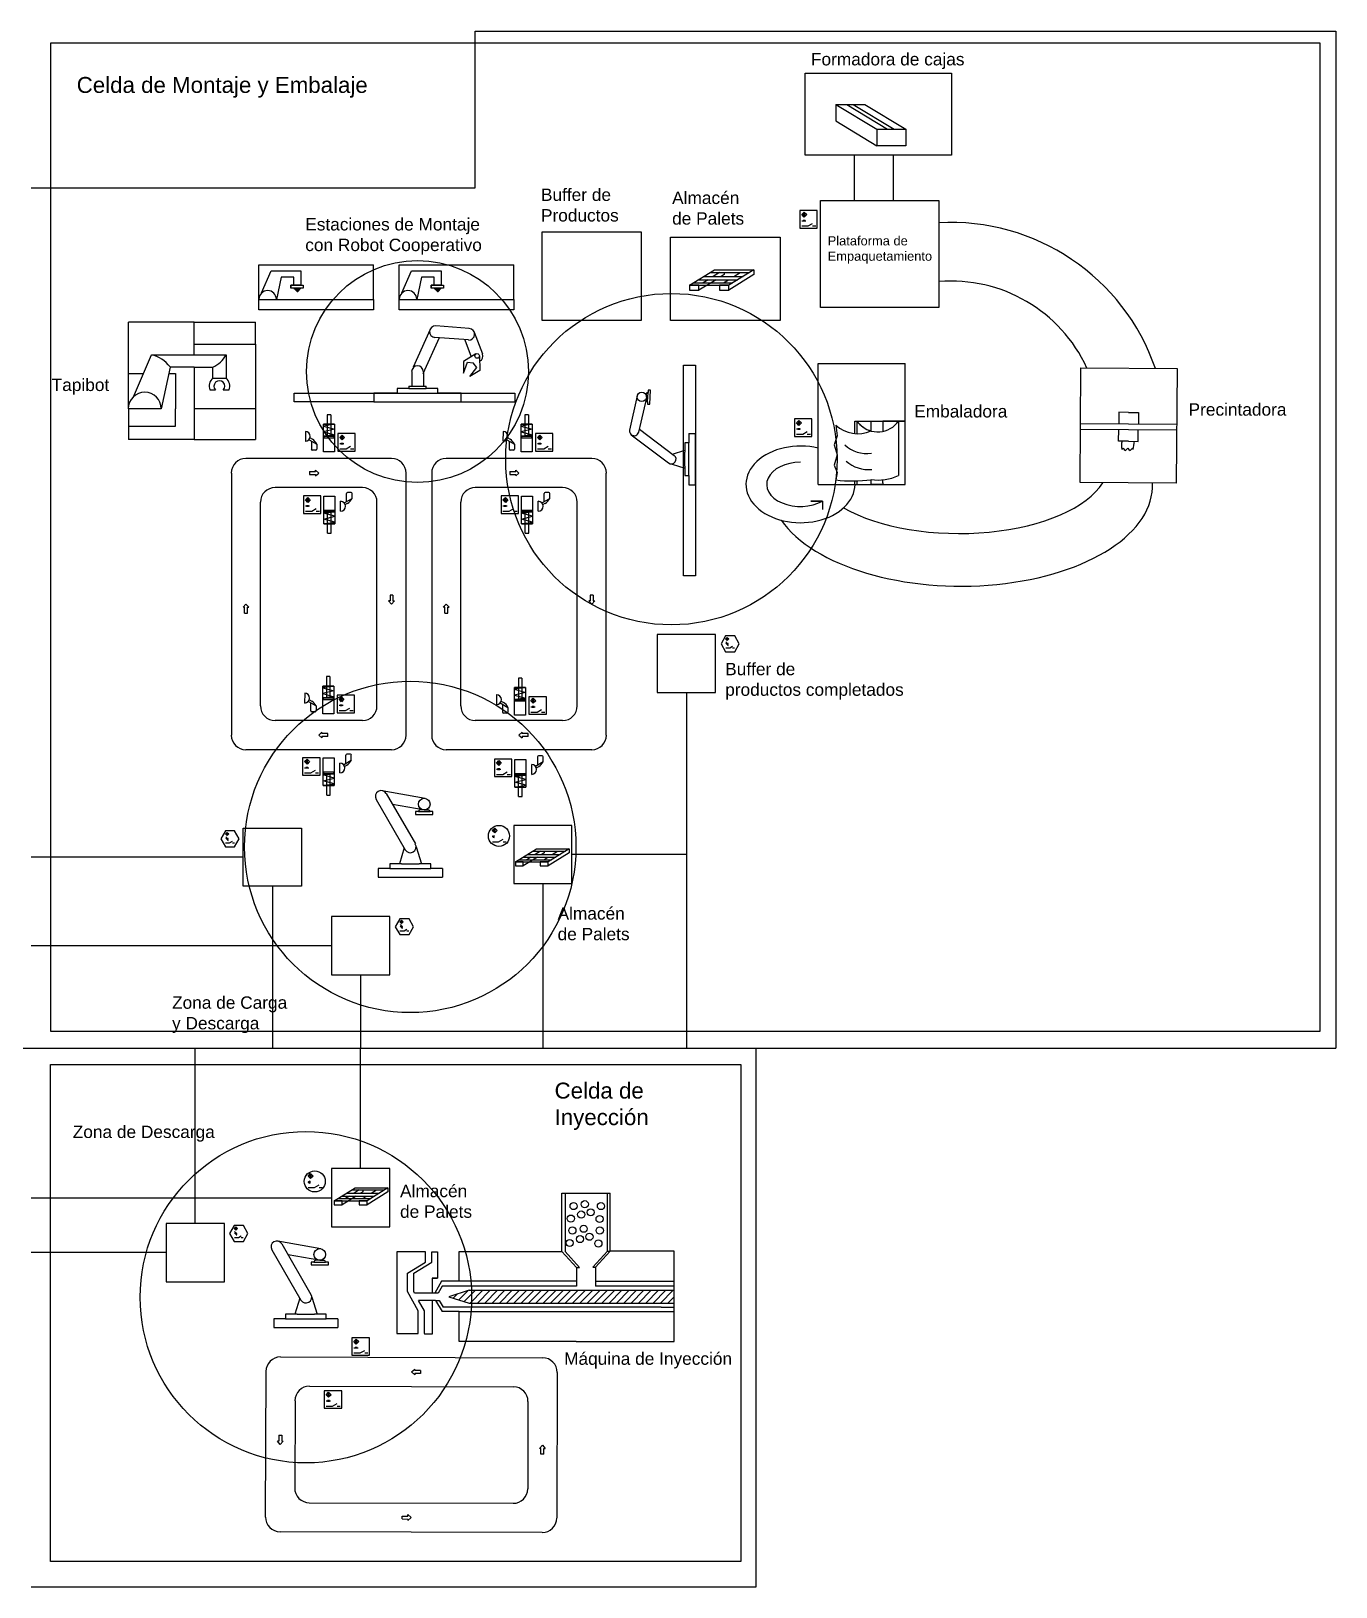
# Model space of a CAD drawing. Header units: millimetres. Extents: x 18790 to 77329, y 16315 to 40030.
# Drawn here: x 60865 to 77329, y 19600 to 39232 of the extents above; entities that cross this region are included whole.
import ezdxf

# ---------------------------------------------------------------- set-up
doc = ezdxf.new("R2010")
doc.units = ezdxf.units.MM
for name, color, linetype in [('Almacenaje', 80, 'Continuous'), ('Celdas', 200, 'Continuous'), ('Cintas', 82, 'Continuous'), ('Maquina', 82, 'Continuous'), ('Radio', 10, 'Continuous'), ('Robots', 80, 'Continuous'), ('Sensores', 211, 'Continuous'), ('Texto2', 7, 'Continuous'), ('TrayectAGV', 140, 'Continuous')]:
    doc.layers.add(name, color=color, linetype=linetype)
doc.styles.get("Standard").update_dxf_attribs({"font": 'arial.ttf'})

msp = doc.modelspace()

# ---------------------------------------------------------------- hatches: boundary and pattern name
at = {"layer": 'Maquina'}
h = msp.add_hatch(dxfattribs=at)
h.set_pattern_fill('ANSI31', color=256, scale=2.939301, angle=120)
h.set_pattern_definition([(165, (61695.993, 35656.2615), (-2.415372, -9.014292), [])])
h.paths.add_polyline_path([(64268, 35987), (64180, 35987), (64224, 35943)])
h = msp.add_hatch(dxfattribs=at)
h.set_pattern_fill('ANSI31', color=256, scale=2.939301, angle=120)
h.set_pattern_definition([(165, (63467.054, 35656.2615), (-2.415372, -9.014292), [])])
h.paths.add_polyline_path([(66039, 35987), (65951, 35987), (65995, 35943)])
h = msp.add_hatch(dxfattribs=at)
h.set_pattern_fill('ANSI31', color=256, scale=20.57511)
h.set_pattern_definition([(45, (56182.43, 20534.6), (-46.19244, 46.19244), [])])
h.paths.add_polyline_path([(66393, 23342), (66137, 23261), (66393, 23180), (68979, 23180), (68979, 23342)])

# ---------------------------------------------------------------- linework, layer by layer
at = {"layer": 'Almacenaje'}
for p, q in [((69173, 36024), (69489, 36221)), ((69354, 36136), (69849, 36136)), ((69434, 36186), (69929, 36186)), ((69553, 36186), (69473, 36136)), ((69489, 36221), (69608, 36221)), ((69608, 36159), (69573, 36136)), ((69608, 36221), (69866, 36221)), ((69608, 36186), (69608, 36159)), ((69985, 36221), (69668, 36024)), ((69985, 36159), (69668, 35961)), ((69730, 36136), (69810, 36186)), ((69866, 36221), (69985, 36221)), ((69985, 36221), (69985, 36159)), ((69173, 36024), (69292, 36024)), ((69173, 36024), (69173, 35961)), ((69225, 36056), (69721, 36056)), ((69288, 36095), (69783, 36095)), ((69507, 36095), (69292, 35961)), ((69292, 36024), (69668, 36024)), ((69407, 36095), (69344, 36056)), ((69549, 36024), (69668, 36024)), ((69549, 36024), (69549, 35961)), ((69602, 36056), (69664, 36095)), ((68766, 31619), (68766, 30884)), ((69501, 31619), (68766, 31619)), ((69501, 30884), (69501, 31619)), ((68766, 30884), (69501, 30884)), ((63542, 28440), (63542, 29175)), ((63542, 29175), (64277, 29175)), ((64277, 29175), (64277, 28440)), ((66954, 29209), (66954, 28474)), ((67689, 29209), (66954, 29209)), ((67689, 28474), (67689, 29209)), ((66975, 28749), (67240, 28913)), ((67193, 28884), (67607, 28884)), ((67293, 28884), (67226, 28843)), ((67240, 28913), (67339, 28913)), ((67339, 28861), (67309, 28843)), ((67339, 28913), (67554, 28913)), ((67339, 28884), (67339, 28861)), ((67653, 28913), (67389, 28749)), ((67653, 28861), (67389, 28697)), ((67441, 28843), (67508, 28884)), ((67554, 28913), (67653, 28913)), ((67653, 28913), (67653, 28861)), ((66975, 28749), (67075, 28749)), ((66975, 28749), (66975, 28697)), ((67019, 28776), (67433, 28776)), ((67071, 28808), (67485, 28808)), ((67254, 28808), (67075, 28697)), ((67075, 28749), (67389, 28749)), ((67171, 28808), (67118, 28776)), ((67126, 28843), (67540, 28843)), ((67290, 28749), (67389, 28749)), ((67290, 28749), (67290, 28697)), ((67333, 28776), (67386, 28808)), ((66954, 28474), (67689, 28474)), ((64277, 28440), (63542, 28440)), ((64655, 28057), (64655, 27323)), ((65390, 28057), (64655, 28057)), ((65390, 27323), (65390, 28057)), ((64655, 27323), (65390, 27323)), ((64655, 24879), (64655, 24144)), ((65390, 24879), (64655, 24879)), ((65390, 24144), (65390, 24879)), ((64689, 24473), (64953, 24637)), ((64840, 24567), (65254, 24567)), ((64907, 24608), (65320, 24608)), ((65006, 24608), (64939, 24567)), ((64953, 24637), (65052, 24637)), ((65052, 24585), (65023, 24567)), ((65052, 24637), (65267, 24637)), ((65052, 24608), (65052, 24585)), ((65367, 24637), (65103, 24473)), ((65367, 24585), (65103, 24420)), ((65154, 24567), (65221, 24608)), ((65267, 24637), (65367, 24637)), ((65367, 24637), (65367, 24585)), ((64689, 24473), (64788, 24473)), ((64689, 24473), (64689, 24420)), ((64733, 24500), (65146, 24500)), ((64785, 24532), (65199, 24532)), ((64968, 24532), (64788, 24420)), ((64788, 24473), (65103, 24473)), ((64884, 24532), (64832, 24500)), ((65003, 24473), (65103, 24473)), ((65003, 24473), (65003, 24420)), ((65047, 24500), (65099, 24532)), ((62569, 24186), (62569, 23451)), ((63304, 24186), (62569, 24186)), ((63304, 23451), (63304, 24186)), ((64655, 24144), (65390, 24144)), ((62569, 23451), (63304, 23451))]:
    msp.add_line(p, q, dxfattribs=at)
for points in [[(67314, 36700), (68564, 36700), (68564, 35580), (67314, 35580)], [(68934, 36633), (70318, 36633), (70318, 35580), (68934, 35580)], [(69173, 35961), (69292, 35961), (69292, 36024), (69173, 36024)], [(69549, 35961), (69668, 35961), (69668, 36024), (69549, 36024)], [(66975, 28697), (67075, 28697), (67075, 28749), (66975, 28749)], [(67290, 28697), (67389, 28697), (67389, 28749), (67290, 28749)], [(64689, 24420), (64788, 24420), (64788, 24473), (64689, 24473)], [(65003, 24420), (65103, 24420), (65103, 24473), (65003, 24473)]]:
    msp.add_lwpolyline(points, close=True, dxfattribs=at)
at = {"layer": 'Celdas'}
for points in [[(61110, 26610), (77130, 26610), (77130, 39080), (61110, 39080)], [(61110, 26190), (69820, 26190), (69820, 19920), (61110, 19920)]]:
    msp.add_lwpolyline(points, close=True, dxfattribs=at)
at = {"layer": 'Cintas'}
for p, q in [((71249, 37668), (71249, 37095)), ((71748, 37095), (71748, 37668))]:
    msp.add_line(p, q, dxfattribs=at)
for centre, radius, start, end in [((72466, 34083), 2735, 19.013, 93.0858), ((72478, 34196), 1881, 24.6422, 94.847)]:
    msp.add_arc(centre, radius, start, end, dxfattribs=at)
for centre, major_axis, ratio, start_param, end_param in [((72599, 33493), (2415, 0), 0.523955, 3.490955, 6.311069), ((72573, 33791), (1896, 0), 0.474157, 3.836183, 5.991561)]:
    msp.add_ellipse(centre, major_axis=major_axis, ratio=ratio, start_param=start_param, end_param=end_param, dxfattribs=at)
at = {"layer": 'Maquina'}
for p, q in [((71020, 38307), (71537, 37993)), ((71020, 38307), (71386, 38307)), ((71020, 38307), (71020, 38098)), ((71156, 38307), (71673, 37993)), ((71237, 38307), (71754, 37993)), ((71386, 38307), (71903, 37993)), ((71020, 38098), (71537, 37784)), ((71537, 37993), (71903, 37993)), ((71537, 37993), (71537, 37784)), ((71903, 37993), (71903, 37784)), ((71903, 37784), (71537, 37784)), ((63739, 35847), (63739, 36281)), ((63739, 36281), (65186, 36281)), ((63773, 35927), (63893, 36207)), ((63893, 36207), (64268, 36207)), ((64018, 36127), (63959, 35847)), ((64180, 36127), (64018, 36127)), ((64180, 36024), (64180, 36127)), ((64268, 36207), (64268, 36024)), ((65186, 35847), (65186, 36281)), ((65510, 35847), (65510, 36281)), ((65510, 36281), (66957, 36281)), ((65544, 35927), (65664, 36207)), ((65664, 36207), (66039, 36207)), ((65789, 36127), (65730, 35847)), ((65951, 36127), (65789, 36127)), ((65951, 36024), (65951, 36127)), ((66039, 36207), (66039, 36024)), ((66957, 35847), (66957, 36281)), ((64268, 36024), (64180, 36024)), ((64180, 35987), (64224, 35987)), ((64180, 35987), (64224, 35943)), ((64224, 35943), (64268, 35987)), ((66039, 36024), (65951, 36024)), ((65951, 35987), (65995, 35987)), ((65951, 35987), (65995, 35943)), ((65995, 35943), (66039, 35987)), ((62922, 35560), (62092, 35560)), ((62092, 35283), (62092, 35560)), ((62922, 35145), (62922, 35560)), ((62922, 35560), (63697, 35560)), ((63697, 35283), (63697, 35560)), ((62092, 34467), (62092, 35283)), ((62156, 34617), (62382, 35145)), ((62382, 35145), (63088, 35145)), ((62922, 35283), (63697, 35283)), ((63088, 35145), (63324, 35145)), ((63324, 35145), (63324, 34852)), ((63697, 35283), (63697, 34467)), ((62618, 34993), (62507, 34467)), ((62922, 34993), (62618, 34993)), ((62922, 34993), (63158, 34993)), ((62922, 34993), (62922, 34079)), ((63158, 34852), (63158, 34993)), ((70796, 33512), (70796, 35036)), ((70796, 35036), (71892, 35036)), ((71892, 33512), (71892, 35036)), ((63110, 34752), (63110, 34751)), ((63110, 34751), (63110, 34751)), ((63158, 34852), (63324, 34852)), ((63172, 34751), (63172, 34752)), ((63172, 34752), (63172, 34751)), ((63172, 34751), (63172, 34751)), ((63308, 34752), (63309, 34751)), ((63308, 34752), (63309, 34752)), ((63119, 34704), (63191, 34704)), ((63289, 34704), (63362, 34704)), ((62507, 34467), (62092, 34467)), ((62092, 34467), (62092, 34079)), ((63697, 34467), (62922, 34467)), ((63697, 34467), (63697, 34079)), ((74589, 34422), (74588, 34276)), ((74713, 34421), (74589, 34422)), ((74713, 34421), (74838, 34421)), ((74838, 34421), (74837, 34274)), ((71260, 34152), (71260, 34311)), ((71260, 34311), (71892, 34311)), ((71285, 34311), (71285, 34150)), ((71465, 34186), (71465, 34311)), ((71892, 34311), (71613, 34311)), ((71613, 34311), (71613, 34181)), ((71811, 34311), (71811, 33623)), ((74105, 34206), (74106, 34279)), ((74587, 34057), (74588, 34203)), ((74835, 34055), (74836, 34201)), ((62922, 34079), (62092, 34079)), ((62922, 34079), (63697, 34079)), ((74711, 34056), (74587, 34057)), ((74711, 34056), (74835, 34055)), ((65412, 33839), (63575, 33839)), ((67940, 33839), (66103, 33839)), ((63392, 33655), (63392, 30348)), ((65596, 30348), (65596, 33655)), ((65919, 33655), (65919, 30348)), ((68123, 30348), (68123, 33655)), ((71465, 33534), (71465, 33573)), ((65045, 33471), (63943, 33471)), ((67572, 33471), (66470, 33471)), ((70194, 33376), (70199, 33376)), ((70796, 33512), (71892, 33512)), ((71260, 33512), (71260, 33556)), ((71285, 33556), (71285, 33512)), ((71465, 33512), (71465, 33534)), ((71613, 33512), (71465, 33512)), ((71613, 33530), (71613, 33571)), ((71613, 33530), (71613, 33512)), ((63759, 30716), (63759, 33288)), ((65229, 30716), (65229, 33288)), ((66286, 30716), (66286, 33288)), ((67756, 30716), (67756, 33288)), ((70850, 33299), (70703, 33299)), ((70703, 33299), (70850, 33299)), ((70850, 33299), (70850, 33196)), ((65045, 30532), (63943, 30532)), ((67572, 30532), (66470, 30532)), ((63575, 30165), (65412, 30165)), ((66103, 30165), (67940, 30165)), ((67560, 23962), (67560, 24567)), ((67560, 24567), (68170, 24567)), ((67602, 24567), (67602, 23832)), ((68138, 23837), (68138, 24567)), ((68170, 23838), (68170, 24567)), ((67560, 23832), (67560, 23962)), ((65479, 23826), (65479, 22798)), ((65841, 23826), (65479, 23826)), ((65841, 23697), (65841, 23826)), ((65920, 23697), (65920, 23826)), ((65920, 23826), (65992, 23826)), ((65992, 23826), (65992, 23497)), ((66268, 23832), (67560, 23832)), ((66268, 23457), (66268, 23832)), ((67560, 23832), (67745, 23629)), ((67602, 23832), (67786, 23630)), ((68138, 23837), (67954, 23634)), ((68170, 23838), (67985, 23635)), ((68138, 23838), (68170, 23838)), ((68979, 23838), (68170, 23838)), ((68979, 22698), (68979, 23838)), ((65613, 23557), (65841, 23697)), ((65693, 23557), (65920, 23697)), ((67745, 23629), (67786, 23630)), ((67745, 23629), (67745, 23457)), ((67954, 23634), (67985, 23635)), ((67985, 23635), (67985, 23463)), ((65613, 23325), (65613, 23557)), ((65693, 23325), (65693, 23557)), ((65992, 23497), (65926, 23497)), ((65926, 23497), (65992, 23497)), ((65992, 23497), (65926, 23497)), ((65926, 23497), (65926, 23308)), ((66268, 23457), (66044, 23457)), ((66589, 23394), (66052, 23394)), ((67745, 23457), (66268, 23457)), ((67745, 23394), (66589, 23394)), ((67745, 23457), (67745, 23394)), ((67985, 23463), (67985, 23457)), ((67985, 23457), (68979, 23457)), ((67985, 23457), (67985, 23394)), ((68979, 23394), (67985, 23394)), ((65748, 23082), (65613, 23325)), ((65702, 23308), (65693, 23325)), ((65958, 23308), (65702, 23308)), ((65827, 23082), (65753, 23215)), ((65968, 23215), (65753, 23215)), ((65926, 23215), (65926, 22789)), ((66002, 23308), (65958, 23308)), ((65968, 23215), (66014, 23215)), ((66393, 23342), (66137, 23261)), ((66137, 23261), (66393, 23180)), ((66393, 23342), (68979, 23342)), ((66393, 23180), (68979, 23180)), ((65748, 22798), (65748, 23082)), ((65827, 22798), (65827, 23082)), ((66266, 23073), (66050, 23073)), ((68816, 23128), (66064, 23128)), ((66266, 23073), (67559, 23073)), ((66266, 22698), (66266, 23073)), ((67559, 23073), (68979, 23073)), ((68816, 23128), (68979, 23128)), ((65479, 22798), (65748, 22798)), ((65827, 22798), (65827, 22789)), ((65926, 22789), (65827, 22789)), ((67743, 22698), (66266, 22698)), ((67743, 22698), (68979, 22698)), ((64013, 22501), (67319, 22490)), ((63823, 20480), (63829, 22317)), ((67503, 22306), (67497, 20469)), ((64379, 22132), (66951, 22124)), ((64195, 21949), (64191, 20847)), ((67134, 21940), (67131, 20837)), ((64374, 20662), (66946, 20654)), ((67313, 20286), (64006, 20296))]:
    msp.add_line(p, q, dxfattribs=at)
for points in [[(70633, 38701), (72480, 38701), (72480, 37668), (70633, 37668)], [(70825, 37095), (72319, 37095), (72319, 35745), (70825, 35745)], [(64143, 36024), (64297, 36024), (64297, 35987), (64143, 35987)], [(65914, 36024), (66068, 36024), (66068, 35987), (65914, 35987)], [(63739, 35847), (65186, 35847), (65186, 35715), (63739, 35715)], [(65510, 35847), (66957, 35847), (66957, 35715), (65510, 35715)], [(74111, 34981), (75324, 34973), (75314, 33526), (74101, 33534)]]:
    msp.add_lwpolyline(points, close=True, dxfattribs=at)
for points in [[(64180, 36024), (64143, 36024), (64143, 35994)], [(65951, 36024), (65914, 36024), (65914, 35994)], [(62092, 34910), (62281, 34910)], [(62600, 34910), (62687, 34910), (62687, 34467)], [(62507, 34467), (62092, 34467)], [(62507, 34467), (62092, 34467)], [(62092, 34245), (62687, 34245), (62687, 34467)], [(71019, 34259), (71037, 34125), (71000, 34013), (71037, 33883), (71000, 33753), (71037, 33660), (71019, 33568)], [(75318, 34198), (74105, 34206)], [(74106, 34279), (75319, 34271)], [(74627, 33954), (74645, 33969), (74659, 33954), (74674, 33939), (74688, 33954), (74703, 33968), (74717, 33954), (74732, 33939), (74747, 33953), (74761, 33968), (74766, 33953)], [(66044, 23457), (65958, 23308)], [(66052, 23394), (66002, 23308)], [(66089, 23458), (66088, 23457)], [(65968, 23215), (66050, 23073)], [(66014, 23215), (66064, 23128)]]:
    msp.add_lwpolyline(points, dxfattribs=at)
for centre in [(67710, 24405), (67851, 24428), (67925, 24326), (68055, 24405), (67675, 24247), (67806, 24298), (67837, 24119), (68038, 24242), (67660, 23939), (67695, 24097), (67791, 23989), (67910, 24018), (68023, 23933), (68040, 24097)]:
    msp.add_circle(centre, 45.2, dxfattribs=at)
for centre, radius, start, end in [((63849, 35847), 110, 0, 180), ((65620, 35847), 110, 0, 180), ((62313, 34781), 371, 34.8859, 79.3036), ((63008, 35323), 363, 294.4137, 330.6072), ((63241, 34752), 130, 129.5881, 201.2684), ((63240, 34752), 68.2, 315.8815, 224.1185), ((63241, 34799), 83.1, 325.008, 325.3048), ((63241, 34752), 130, 338.7316, 50.4119), ((62299, 34467), 208, 0, 180), ((71297, 34562), 411, 227.3537, 293.9841), ((71548, 34497), 322, 215.2475, 254.9478), ((71548, 34497), 322, 223.8309, 324.7525), ((71409, 34313), 411, 227.3537, 278.3206), ((74862, 33999), 239, 166.1166, 190.8699), ((81504, 32778), 6839, 169.2345, 170.1046), ((63575, 33655), 184, 90, 180), ((65412, 33655), 184, 0, 90), ((66103, 33655), 184, 90, 180), ((67940, 33655), 184, 0, 90), ((71428, 34109), 411, 227.3537, 276.1054), ((71548, 34215), 648, 262.5863, 293.9389), ((63943, 33288), 184, 90, 180), ((65045, 33288), 184, 0, 90), ((66470, 33288), 184, 90, 180), ((67572, 33288), 184, 0, 90), ((71231, 35347), 1792, 263.1945, 277.4952), ((63943, 30716), 184, 180, 270), ((65045, 30716), 184, 270, 0), ((66470, 30716), 184, 180, 270), ((67572, 30716), 184, 270, 0), ((63575, 30348), 184, 180, 270), ((65412, 30348), 184, 270, 0), ((66103, 30348), 184, 180, 270), ((67940, 30348), 184, 270, 0), ((64012, 22317), 184, 89.8182, 179.8182), ((67319, 22306), 184, 359.8182, 89.8182), ((64378, 21948), 184, 89.8182, 179.8182), ((66950, 21940), 184, 359.8182, 89.8182), ((64375, 20846), 184, 179.8182, 269.8182), ((66947, 20838), 184, 269.8182, 359.8182), ((64006, 20480), 184, 179.8182, 269.8182), ((67313, 20469), 184, 269.8182, 359.8182)]:
    msp.add_arc(centre, radius, start, end, dxfattribs=at)
for major_axis, ratio, start_param, end_param in [((-688, 0), 0.702703, 4.382092, 9.424778), ((-427, 0), 0.652174, 4.712389, 8.560124)]:
    msp.add_ellipse((70573, 33512), major_axis=major_axis, ratio=ratio, start_param=start_param, end_param=end_param, dxfattribs=at)
at = {"layer": 'Radio'}
for centre, radius in [((65740, 34935), 1400), ((68944, 33830), 2091), ((65649, 28937), 2091), ((64332, 23255), 2091)]:
    msp.add_circle(centre, radius, dxfattribs=at)
at = {"layer": 'Robots'}
for p, q in [((65899, 35468), (65685, 34993)), ((66012, 35361), (65807, 34905)), ((65960, 35364), (65960, 35364)), ((66383, 35334), (65960, 35364)), ((66393, 35480), (65971, 35511)), ((66457, 35433), (66561, 35159)), ((66478, 35158), (66320, 35063)), ((66336, 35337), (66418, 35122)), ((65792, 34987), (65792, 34987)), ((65792, 34987), (65792, 34987)), ((65792, 34987), (65792, 34987)), ((66320, 35063), (66322, 34916)), ((66322, 34916), (66370, 35055)), ((66370, 35055), (66443, 35044)), ((66399, 34874), (66491, 34988)), ((66525, 34949), (66399, 34874)), ((66491, 34988), (66443, 35044)), ((66522, 35133), (66525, 34949)), ((65630, 34751), (65850, 34751)), ((65630, 34751), (65630, 34722)), ((65667, 34935), (65667, 34751)), ((65814, 34935), (65814, 34751)), ((65850, 34722), (65850, 34751)), ((65483, 34663), (65189, 34663)), ((65189, 34663), (65189, 34553)), ((65189, 34553), (66291, 34553)), ((65630, 34722), (65483, 34722)), ((65483, 34722), (65483, 34663)), ((65483, 34663), (65997, 34663)), ((65630, 34722), (65850, 34722)), ((65997, 34722), (65850, 34722)), ((65997, 34663), (65997, 34722)), ((66291, 34663), (65997, 34663)), ((66291, 34553), (66291, 34663)), ((66291, 34663), (66969, 34663)), ((66291, 34553), (66969, 34553)), ((66969, 34663), (66969, 34553)), ((68513, 34629), (68416, 34198)), ((68628, 34603), (68559, 34296)), ((68629, 34614), (68627, 34572)), ((68629, 34614), (68631, 34655)), ((68644, 34554), (68643, 34525)), ((68644, 34554), (68649, 34672)), ((68650, 34701), (68649, 34672)), ((68680, 34700), (68650, 34701)), ((68672, 34523), (68680, 34700)), ((68643, 34525), (68672, 34523)), ((68559, 34296), (68531, 34172)), ((68540, 34209), (68979, 33877)), ((68438, 34138), (68908, 33783)), ((69162, 34036), (69115, 34036)), ((69115, 34036), (69115, 33918)), ((69162, 34154), (69162, 34036)), ((69162, 34154), (69250, 34154)), ((69162, 33623), (69162, 34036)), ((69250, 33506), (69250, 34154)), ((68954, 33767), (69115, 33718)), ((68958, 33893), (69115, 33943)), ((69115, 33741), (69115, 33918)), ((69115, 33741), (69115, 33623)), ((69115, 33623), (69162, 33623)), ((69162, 33623), (69162, 33506)), ((69162, 33506), (69250, 33506)), ((65838, 29549), (65295, 29646)), ((65219, 29537), (65586, 28901)), ((65346, 29611), (65713, 28974)), ((65812, 29405), (65425, 29474)), ((65751, 29382), (65715, 29382)), ((65715, 29382), (65715, 29345)), ((65715, 29345), (65935, 29345)), ((65751, 29382), (65898, 29382)), ((65825, 29404), (65773, 29404)), ((65825, 29404), (65876, 29404)), ((65935, 29382), (65898, 29382)), ((65935, 29345), (65935, 29382)), ((65572, 28924), (65511, 28724)), ((65701, 28990), (65701, 28990)), ((65701, 28990), (65701, 28990)), ((65701, 28990), (65701, 28990)), ((65723, 28937), (65791, 28724)), ((65392, 28665), (65245, 28665)), ((65245, 28665), (65245, 28555)), ((65539, 28724), (65392, 28724)), ((65392, 28724), (65392, 28665)), ((65392, 28665), (65907, 28665)), ((65539, 28724), (65760, 28724)), ((65907, 28724), (65760, 28724)), ((65907, 28665), (65907, 28724)), ((66054, 28665), (65907, 28665)), ((66054, 28665), (66054, 28555)), ((65245, 28555), (66054, 28555)), ((64520, 23867), (63978, 23964)), ((63901, 23854), (64268, 23218)), ((64029, 23928), (64396, 23291)), ((64494, 23722), (64107, 23791)), ((64434, 23699), (64397, 23699)), ((64397, 23699), (64397, 23662)), ((64397, 23662), (64618, 23662)), ((64434, 23699), (64581, 23699)), ((64507, 23721), (64456, 23721)), ((64507, 23721), (64559, 23721)), ((64618, 23699), (64581, 23699)), ((64618, 23662), (64618, 23699)), ((64254, 23242), (64193, 23041)), ((64383, 23307), (64383, 23307)), ((64383, 23307), (64383, 23307)), ((64383, 23307), (64383, 23307)), ((64405, 23255), (64473, 23041)), ((64075, 22983), (63928, 22983)), ((63928, 22983), (63928, 22872)), ((64222, 23041), (64075, 23041)), ((64075, 23041), (64075, 22983)), ((64075, 22983), (64589, 22983)), ((64222, 23041), (64442, 23041)), ((64589, 23041), (64442, 23041)), ((64589, 22983), (64589, 23041)), ((64736, 22983), (64589, 22983)), ((64736, 22983), (64736, 22872)), ((63928, 22872), (64736, 22872))]:
    msp.add_line(p, q, dxfattribs=at)
msp.add_lwpolyline([(69097, 32358), (69097, 35015), (69250, 35015), (69250, 32358)], close=True, dxfattribs=at)
msp.add_lwpolyline([(65189, 34553), (64184, 34553), (64184, 34663), (66291, 34663)], dxfattribs=at)
for centre, radius in [((66493, 35132), 29.4), ((68570, 34616), 58.9), ((65825, 29477), 73.5), ((64507, 23794), 73.5)]:
    msp.add_circle(centre, radius, dxfattribs=at)
for centre, radius, start, end in [((65966, 35438), 73.5, 85.843, 265.843), ((66388, 35407), 73.5, 265.843, 85.843), ((66493, 35132), 73.5, 294.4214, 20.843), ((65740, 34935), 73.5, 0, 180), ((68645, 34572), 17.7, 177.5534, 267.5534), ((68648, 34654), 17.7, 87.5534, 177.5534), ((68474, 34185), 58.9, 167.4275, 232.9083), ((68474, 34185), 58.9, 231.7417, 347.4275), ((68944, 33830), 58.9, 232.9083, 52.9083), ((65282, 29574), 73.5, 29.9651, 209.9651), ((65773, 29382), 22, 90, 180), ((65876, 29382), 22, 0, 90), ((65649, 28937), 73.5, 209.9651, 29.9651), ((63965, 23891), 73.5, 29.9651, 209.9651), ((64456, 23699), 22, 90, 180), ((64559, 23699), 22, 0, 90), ((64332, 23255), 73.5, 209.9651, 29.9651)]:
    msp.add_arc(centre, radius, start, end, dxfattribs=at)
at = {"layer": 'Sensores'}
for p, q in [((70589, 36916), (70620, 36947)), ((70620, 36885), (70589, 36916)), ((70613, 36892), (70613, 36940)), ((70620, 36947), (70651, 36916)), ((70651, 36916), (70620, 36885)), ((70627, 36892), (70627, 36940)), ((70589, 36839), (70609, 36839)), ((70589, 36773), (70669, 36773)), ((70609, 36850), (70609, 36828)), ((70622, 36850), (70622, 36828)), ((70622, 36839), (70642, 36839)), ((70669, 36773), (70726, 36806)), ((70726, 36773), (70766, 36773)), ((64601, 34389), (64601, 34120)), ((64645, 34389), (64601, 34389)), ((64645, 34389), (64645, 34120)), ((67096, 34389), (67096, 34120)), ((67139, 34389), (67096, 34389)), ((67139, 34389), (67139, 34120)), ((64326, 34180), (64325, 34056)), ((64692, 34270), (64554, 34247)), ((64554, 34247), (64692, 34209)), ((64692, 34209), (64554, 34174)), ((64554, 34174), (64692, 34136)), ((66820, 34180), (66819, 34056)), ((67186, 34270), (67048, 34247)), ((67048, 34247), (67186, 34209)), ((67186, 34209), (67048, 34174)), ((67048, 34174), (67186, 34136)), ((70522, 34287), (70553, 34318)), ((70553, 34256), (70522, 34287)), ((70522, 34211), (70542, 34211)), ((70542, 34222), (70542, 34200)), ((70546, 34263), (70546, 34311)), ((70553, 34318), (70584, 34287)), ((70584, 34287), (70553, 34256)), ((70555, 34222), (70555, 34200)), ((70555, 34211), (70575, 34211)), ((70560, 34263), (70560, 34311)), ((70602, 34145), (70659, 34178)), ((64372, 34076), (64470, 34020)), ((64384, 34098), (64414, 34081)), ((64401, 34059), (64401, 33985)), ((64401, 33985), (64401, 33957)), ((64470, 34020), (64470, 33957)), ((64692, 34136), (64562, 34120)), ((64684, 34120), (64562, 34120)), ((64759, 34103), (64790, 34134)), ((64790, 34072), (64759, 34103)), ((64759, 34027), (64779, 34027)), ((64779, 34038), (64779, 34016)), ((64783, 34079), (64783, 34127)), ((64790, 34134), (64821, 34103)), ((64821, 34103), (64790, 34072)), ((64792, 34038), (64792, 34016)), ((64792, 34027), (64812, 34027)), ((64797, 34079), (64797, 34127)), ((64839, 33961), (64896, 33994)), ((66866, 34076), (66964, 34020)), ((66879, 34098), (66908, 34081)), ((66895, 34059), (66895, 33985)), ((66895, 33985), (66895, 33957)), ((66964, 34020), (66964, 33957)), ((67186, 34136), (67056, 34120)), ((67178, 34120), (67056, 34120)), ((67253, 34103), (67284, 34134)), ((67284, 34072), (67253, 34103)), ((67253, 34027), (67273, 34027)), ((67273, 34038), (67273, 34016)), ((67277, 34079), (67277, 34127)), ((67284, 34134), (67315, 34103)), ((67315, 34103), (67284, 34072)), ((67286, 34038), (67286, 34016)), ((67286, 34027), (67306, 34027)), ((67291, 34079), (67291, 34127)), ((67333, 33961), (67390, 33994)), ((70522, 34145), (70602, 34145)), ((70659, 34145), (70699, 34145)), ((64457, 33945), (64413, 33945)), ((64759, 33961), (64839, 33961)), ((64896, 33961), (64936, 33961)), ((66951, 33945), (66908, 33945)), ((67253, 33961), (67333, 33961)), ((67390, 33961), (67430, 33961)), ((64845, 33369), (64845, 33397)), ((64902, 33409), (64858, 33409)), ((64914, 33334), (64914, 33397)), ((67340, 33369), (67339, 33397)), ((67396, 33409), (67352, 33409)), ((67408, 33334), (67408, 33397)), ((64325, 33316), (64356, 33348)), ((64356, 33285), (64325, 33316)), ((64325, 33240), (64345, 33240)), ((64345, 33251), (64345, 33229)), ((64349, 33292), (64349, 33341)), ((64356, 33348), (64387, 33316)), ((64387, 33316), (64356, 33285)), ((64358, 33251), (64358, 33229)), ((64358, 33240), (64378, 33240)), ((64363, 33292), (64363, 33341)), ((64405, 33174), (64462, 33207)), ((64770, 33174), (64770, 33298)), ((64816, 33277), (64914, 33334)), ((64829, 33256), (64858, 33273)), ((64846, 33295), (64845, 33369)), ((66819, 33316), (66850, 33348)), ((66850, 33285), (66819, 33316)), ((66819, 33240), (66839, 33240)), ((66839, 33251), (66839, 33229)), ((66843, 33292), (66843, 33341)), ((66850, 33348), (66881, 33316)), ((66881, 33316), (66850, 33285)), ((66852, 33251), (66852, 33229)), ((66852, 33240), (66872, 33240)), ((66857, 33292), (66857, 33341)), ((66899, 33174), (66956, 33207)), ((67264, 33174), (67264, 33298)), ((67310, 33277), (67408, 33334)), ((67323, 33256), (67353, 33273)), ((67340, 33295), (67340, 33369)), ((64325, 33174), (64405, 33174)), ((64462, 33174), (64502, 33174)), ((64558, 33148), (64688, 33164)), ((64696, 33110), (64558, 33148)), ((64558, 33075), (64696, 33110)), ((64696, 33037), (64558, 33075)), ((64558, 33014), (64696, 33037)), ((64566, 33164), (64688, 33164)), ((64605, 32895), (64605, 33164)), ((64649, 32895), (64649, 33164)), ((66819, 33174), (66899, 33174)), ((66956, 33174), (66996, 33174)), ((67052, 33148), (67182, 33164)), ((67190, 33110), (67052, 33148)), ((67052, 33075), (67190, 33110)), ((67190, 33037), (67052, 33075)), ((67052, 33014), (67190, 33037)), ((67060, 33164), (67182, 33164)), ((67099, 32895), (67099, 33164)), ((67143, 32895), (67143, 33164)), ((64605, 32895), (64649, 32895)), ((67099, 32895), (67143, 32895)), ((69628, 31561), (69648, 31581)), ((69648, 31541), (69628, 31561)), ((69629, 31449), (69680, 31449)), ((69633, 31526), (69654, 31504)), ((69633, 31507), (69654, 31486)), ((69644, 31545), (69644, 31577)), ((69648, 31581), (69668, 31561)), ((69668, 31561), (69648, 31541)), ((69653, 31545), (69653, 31577)), ((69680, 31449), (69717, 31470)), ((69717, 31449), (69742, 31449)), ((64593, 31086), (64593, 30817)), ((64636, 31086), (64593, 31086)), ((64636, 31086), (64636, 30817)), ((67013, 31067), (67013, 30798)), ((67056, 31067), (67013, 31067)), ((67056, 31067), (67056, 30798)), ((64317, 30877), (64316, 30753)), ((64683, 30966), (64545, 30944)), ((64545, 30944), (64683, 30906)), ((64683, 30906), (64545, 30871)), ((64545, 30871), (64683, 30833)), ((64683, 30833), (64553, 30817)), ((64750, 30800), (64781, 30831)), ((64774, 30776), (64774, 30824)), ((64781, 30831), (64812, 30800)), ((64788, 30776), (64788, 30824)), ((66737, 30859), (66737, 30734)), ((67103, 30948), (66966, 30926)), ((66966, 30926), (67103, 30887)), ((67103, 30887), (66966, 30853)), ((66966, 30853), (67103, 30814)), ((64363, 30773), (64461, 30716)), ((64376, 30795), (64405, 30778)), ((64392, 30756), (64392, 30682)), ((64392, 30682), (64392, 30654)), ((64448, 30642), (64405, 30642)), ((64461, 30716), (64461, 30654)), ((64675, 30817), (64553, 30817)), ((64781, 30769), (64750, 30800)), ((64750, 30724), (64770, 30724)), ((64750, 30657), (64830, 30657)), ((64770, 30735), (64770, 30713)), ((64812, 30800), (64781, 30769)), ((64783, 30735), (64783, 30713)), ((64783, 30724), (64803, 30724)), ((64830, 30657), (64887, 30690)), ((64887, 30657), (64927, 30657)), ((66783, 30755), (66881, 30698)), ((66796, 30776), (66825, 30759)), ((66813, 30738), (66812, 30663)), ((66812, 30663), (66812, 30636)), ((66881, 30698), (66881, 30636)), ((67103, 30814), (66974, 30798)), ((67095, 30798), (66974, 30798)), ((67170, 30782), (67201, 30813)), ((67201, 30750), (67170, 30782)), ((67171, 30705), (67190, 30705)), ((67171, 30639), (67250, 30639)), ((67190, 30716), (67190, 30694)), ((67194, 30757), (67194, 30806)), ((67201, 30813), (67232, 30782)), ((67232, 30782), (67201, 30750)), ((67204, 30716), (67204, 30694)), ((67204, 30705), (67224, 30705)), ((67208, 30757), (67208, 30806)), ((67250, 30639), (67307, 30672)), ((67307, 30639), (67347, 30639)), ((66869, 30623), (66825, 30623)), ((64316, 30013), (64347, 30045)), ((64340, 29989), (64340, 30038)), ((64347, 30045), (64378, 30013)), ((64354, 29989), (64354, 30038)), ((64837, 30066), (64836, 30093)), ((64837, 29991), (64837, 30066)), ((64893, 30106), (64849, 30106)), ((64905, 30031), (64905, 30094)), ((67257, 30048), (67257, 30075)), ((67257, 29973), (67257, 30048)), ((67313, 30088), (67269, 30087)), ((67326, 30013), (67325, 30075)), ((64347, 29982), (64316, 30013)), ((64316, 29937), (64336, 29937)), ((64316, 29871), (64396, 29871)), ((64336, 29948), (64336, 29926)), ((64378, 30013), (64347, 29982)), ((64349, 29948), (64349, 29926)), ((64349, 29937), (64369, 29937)), ((64396, 29871), (64453, 29904)), ((64453, 29871), (64493, 29871)), ((64549, 29845), (64679, 29861)), ((64687, 29806), (64549, 29845)), ((64557, 29861), (64679, 29861)), ((64596, 29592), (64596, 29861)), ((64640, 29592), (64640, 29861)), ((64761, 29871), (64761, 29995)), ((64807, 29974), (64905, 30031)), ((64820, 29953), (64850, 29970)), ((66736, 29995), (66767, 30026)), ((66767, 29964), (66736, 29995)), ((66737, 29918), (66756, 29918)), ((66737, 29852), (66816, 29852)), ((66756, 29929), (66756, 29907)), ((66760, 29971), (66760, 30019)), ((66767, 30026), (66798, 29995)), ((66798, 29995), (66767, 29964)), ((66770, 29929), (66770, 29907)), ((66770, 29918), (66790, 29918)), ((66774, 29971), (66774, 30019)), ((66816, 29852), (66873, 29885)), ((66873, 29852), (66913, 29852)), ((66969, 29826), (67099, 29843)), ((66977, 29843), (67099, 29843)), ((67016, 29573), (67016, 29843)), ((67060, 29573), (67060, 29843)), ((67181, 29852), (67181, 29977)), ((67228, 29956), (67326, 30013)), ((67240, 29934), (67270, 29952)), ((64549, 29772), (64687, 29806)), ((64687, 29734), (64549, 29772)), ((64549, 29711), (64687, 29734)), ((67107, 29788), (66969, 29826)), ((66969, 29754), (67107, 29788)), ((67107, 29715), (66969, 29754)), ((66969, 29693), (67107, 29715)), ((64596, 29592), (64640, 29592)), ((67016, 29573), (67060, 29573)), ((63318, 29101), (63338, 29121)), ((63338, 29081), (63318, 29101)), ((63323, 29066), (63344, 29044)), ((63334, 29085), (63334, 29117)), ((63338, 29121), (63358, 29101)), ((63358, 29101), (63338, 29081)), ((63343, 29085), (63343, 29117)), ((66684, 29144), (66715, 29175)), ((66715, 29113), (66684, 29144)), ((66708, 29119), (66708, 29168)), ((66715, 29175), (66747, 29144)), ((66747, 29144), (66715, 29113)), ((66722, 29119), (66722, 29168)), ((63319, 28989), (63370, 28989)), ((63323, 29047), (63344, 29026)), ((63370, 28989), (63407, 29010)), ((63407, 28989), (63432, 28989)), ((66685, 29001), (66764, 29001)), ((66764, 29001), (66822, 29034)), ((66822, 29001), (66861, 29001)), ((65518, 27991), (65538, 28011)), ((65538, 27971), (65518, 27991)), ((65519, 27879), (65570, 27879)), ((65523, 27956), (65544, 27934)), ((65523, 27937), (65544, 27916)), ((65534, 27975), (65534, 28007)), ((65538, 28011), (65558, 27991)), ((65558, 27991), (65538, 27971)), ((65543, 27975), (65543, 28007)), ((65570, 27879), (65607, 27900)), ((65607, 27879), (65632, 27879)), ((64360, 24784), (64391, 24815)), ((64391, 24752), (64360, 24784)), ((64384, 24759), (64384, 24808)), ((64391, 24815), (64422, 24784)), ((64422, 24784), (64391, 24752)), ((64398, 24759), (64398, 24808)), ((64361, 24641), (64440, 24641)), ((64440, 24641), (64498, 24674)), ((64498, 24641), (64537, 24641)), ((63428, 24121), (63448, 24141)), ((63448, 24101), (63428, 24121)), ((63429, 24009), (63480, 24009)), ((63433, 24086), (63454, 24064)), ((63433, 24067), (63454, 24046)), ((63444, 24105), (63444, 24137)), ((63448, 24141), (63468, 24121)), ((63468, 24121), (63448, 24101)), ((63453, 24105), (63453, 24137)), ((63480, 24009), (63517, 24030)), ((63517, 24009), (63542, 24009)), ((64937, 22694), (64968, 22725)), ((64968, 22663), (64937, 22694)), ((64938, 22617), (64958, 22617)), ((64958, 22628), (64958, 22606)), ((64962, 22670), (64962, 22718)), ((64968, 22725), (65000, 22694)), ((65000, 22694), (64968, 22663)), ((64971, 22628), (64971, 22606)), ((64971, 22617), (64991, 22617)), ((64975, 22670), (64975, 22718)), ((65017, 22551), (65075, 22584)), ((64938, 22551), (65017, 22551)), ((65075, 22551), (65114, 22551)), ((64588, 22023), (64619, 22055)), ((64619, 21992), (64588, 22023)), ((64612, 21999), (64612, 22048)), ((64619, 22055), (64650, 22023)), ((64650, 22023), (64619, 21992)), ((64626, 21999), (64626, 22048)), ((64588, 21947), (64608, 21947)), ((64588, 21881), (64668, 21881)), ((64608, 21958), (64608, 21936)), ((64621, 21958), (64621, 21936)), ((64621, 21947), (64641, 21947)), ((64668, 21881), (64725, 21914)), ((64725, 21881), (64765, 21881))]:
    msp.add_line(p, q, dxfattribs=at)
for points in [[(70564, 36745), (70785, 36745), (70785, 36966), (70564, 36966)], [(64692, 34270), (64692, 33921), (64554, 33921), (64554, 34270)], [(64554, 34270), (64554, 34270), (64692, 34270), (64692, 34270)], [(67186, 34270), (67186, 33921), (67048, 33921), (67048, 34270)], [(67048, 34270), (67048, 34270), (67186, 34270), (67186, 34270)], [(70497, 34117), (70718, 34117), (70718, 34337), (70497, 34337)], [(64684, 34120), (64684, 34097), (64562, 34097), (64562, 34120)], [(64734, 33933), (64955, 33933), (64955, 34153), (64734, 34153)], [(67178, 34120), (67178, 34097), (67056, 34097), (67056, 34120)], [(67228, 33933), (67449, 33933), (67449, 34153), (67228, 34153)], [(64300, 33146), (64521, 33146), (64521, 33366), (64300, 33366)], [(64558, 33014), (64558, 33363), (64696, 33363), (64696, 33014)], [(64566, 33164), (64566, 33187), (64688, 33187), (64688, 33164)], [(66794, 33146), (67015, 33146), (67015, 33366), (66794, 33366)], [(67052, 33014), (67052, 33363), (67190, 33363), (67190, 33014)], [(67060, 33164), (67060, 33187), (67182, 33187), (67182, 33164)], [(64696, 33014), (64696, 33014), (64558, 33014), (64558, 33014)], [(67190, 33014), (67190, 33014), (67052, 33014), (67052, 33014)], [(69628, 31400), (69743, 31400), (69800, 31500), (69743, 31599), (69628, 31599), (69570, 31500)], [(69657, 31508), (69651, 31501), (69660, 31499)], [(69657, 31490), (69651, 31483), (69660, 31480)], [(64683, 30966), (64683, 30618), (64545, 30618), (64545, 30966)], [(64545, 30966), (64545, 30966), (64683, 30966), (64683, 30966)], [(64725, 30630), (64946, 30630), (64946, 30850), (64725, 30850)], [(67103, 30948), (67103, 30600), (66966, 30600), (66966, 30948)], [(66966, 30948), (66966, 30948), (67103, 30948), (67103, 30948)], [(67145, 30611), (67366, 30611), (67366, 30832), (67145, 30832)], [(64675, 30817), (64675, 30794), (64553, 30794), (64553, 30817)], [(67095, 30798), (67095, 30776), (66974, 30776), (66974, 30798)], [(64291, 29843), (64512, 29843), (64512, 30063), (64291, 30063)], [(64549, 29711), (64549, 30060), (64687, 30060), (64687, 29711)], [(66711, 29824), (66932, 29824), (66932, 30045), (66711, 30045)], [(66969, 29693), (66969, 30041), (67107, 30041), (67107, 29693)], [(64557, 29861), (64557, 29883), (64679, 29883), (64679, 29861)], [(66977, 29843), (66977, 29865), (67099, 29865), (67099, 29843)], [(64687, 29711), (64687, 29711), (64549, 29711), (64549, 29711)], [(67107, 29693), (67107, 29693), (66969, 29693), (66969, 29693)], [(63318, 28940), (63433, 28940), (63490, 29040), (63433, 29139), (63318, 29139), (63260, 29040)], [(63347, 29048), (63341, 29041), (63350, 29039)], [(63347, 29030), (63341, 29023), (63350, 29020)], [(65518, 27830), (65633, 27830), (65690, 27930), (65633, 28029), (65518, 28029), (65460, 27930)], [(65547, 27938), (65541, 27931), (65550, 27929)], [(65547, 27920), (65541, 27913), (65550, 27910)], [(63428, 23960), (63543, 23960), (63600, 24060), (63543, 24159), (63428, 24159), (63370, 24060)], [(63457, 24068), (63451, 24061), (63460, 24059)], [(63457, 24050), (63451, 24043), (63460, 24040)], [(64913, 22523), (65133, 22523), (65133, 22744), (64913, 22744)], [(64563, 21853), (64784, 21853), (64784, 22073), (64563, 22073)]]:
    msp.add_lwpolyline(points, close=True, dxfattribs=at)
for centre in [(66768, 29076), (64444, 24716)]:
    msp.add_circle(centre, 133, dxfattribs=at)
for centre, radius, start, end in [((64325, 34118), 62.3, 269.8605, 89.8605), ((66820, 34118), 62.3, 269.8605, 89.8605), ((64327, 33945), 162, 27.5152, 57.2493), ((66821, 33945), 162, 27.5152, 57.2493), ((64413, 33957), 12.5, 179.8605, 269.8605), ((64457, 33957), 12.5, 269.8605, 359.8605), ((66908, 33957), 12.5, 179.8605, 269.8605), ((66952, 33957), 12.5, 269.8605, 359.8605), ((64858, 33397), 12.5, 90.1395, 180.1395), ((64902, 33397), 12.5, 0.1395, 90.1395), ((67352, 33397), 12.5, 90.1395, 180.1395), ((67396, 33397), 12.5, 0.1395, 90.1395), ((64770, 33236), 62.3, 270.1395, 90.1395), ((64771, 33409), 162, 302.7507, 332.4848), ((67264, 33236), 62.3, 270.1395, 90.1395), ((67265, 33409), 162, 302.7507, 332.4848), ((64317, 30815), 62.3, 269.8605, 89.8605), ((66737, 30796), 62.3, 269.8605, 89.8605), ((64405, 30654), 12.5, 179.8605, 269.8605), ((64318, 30642), 162, 27.5152, 57.2493), ((64449, 30654), 12.5, 269.8605, 359.8605), ((66825, 30636), 12.5, 179.8605, 269.8605), ((66738, 30623), 162, 27.5152, 57.2493), ((66869, 30636), 12.5, 269.8605, 359.8605), ((64849, 30093), 12.5, 90.1395, 180.1395), ((64893, 30094), 12.5, 0.1395, 90.1395), ((67269, 30075), 12.5, 90.1395, 180.1395), ((67313, 30075), 12.5, 0.1395, 90.1395), ((64761, 29933), 62.3, 270.1395, 90.1395), ((64762, 30106), 162, 302.7507, 332.4848), ((67181, 29915), 62.3, 270.1395, 90.1395), ((67182, 30088), 162, 302.7507, 332.4848), ((66682, 29067), 8.1, 294.135, 65.865), ((66687, 29067), 12.7, 299.7546, 60.2454), ((66693, 29067), 18.2, 301.8237, 58.1763), ((64358, 24707), 8.1, 294.135, 65.865), ((64363, 24707), 12.7, 299.7546, 60.2454), ((64369, 24707), 18.2, 301.8237, 58.1763)]:
    msp.add_arc(centre, radius, start, end, dxfattribs=at)
at = {"layer": 'Texto2'}
for p, q in [((64379, 33673), (64379, 33637)), ((64379, 33673), (64453, 33673)), ((64379, 33637), (64453, 33637)), ((64453, 33673), (64453, 33692)), ((64494, 33655), (64453, 33692)), ((64453, 33618), (64494, 33655)), ((64453, 33637), (64453, 33618)), ((66906, 33673), (66906, 33637)), ((66906, 33673), (66980, 33673)), ((66906, 33637), (66980, 33637)), ((66980, 33673), (66980, 33692)), ((67021, 33655), (66980, 33692)), ((66980, 33618), (67021, 33655)), ((66980, 33637), (66980, 33618)), ((63575, 32002), (63539, 31961)), ((63612, 31961), (63575, 32002)), ((65394, 32043), (65376, 32043)), ((65376, 32043), (65412, 32002)), ((65431, 32116), (65394, 32116)), ((65394, 32116), (65394, 32043)), ((65412, 32002), (65449, 32043)), ((65431, 32116), (65431, 32043)), ((65431, 32043), (65449, 32043)), ((66103, 32002), (66066, 31961)), ((66139, 31961), (66103, 32002)), ((67921, 32043), (67903, 32043)), ((67903, 32043), (67940, 32002)), ((67958, 32116), (67921, 32116)), ((67921, 32116), (67921, 32043)), ((67940, 32002), (67976, 32043)), ((67958, 32116), (67958, 32043)), ((67958, 32043), (67976, 32043)), ((63557, 31961), (63539, 31961)), ((63557, 31887), (63557, 31961)), ((63557, 31887), (63594, 31887)), ((63594, 31887), (63594, 31961)), ((63594, 31961), (63612, 31961)), ((66084, 31961), (66066, 31961)), ((66084, 31887), (66084, 31961)), ((66084, 31887), (66121, 31887)), ((66121, 31887), (66121, 31961)), ((66121, 31961), (66139, 31961)), ((64535, 30385), (64494, 30348)), ((64494, 30348), (64535, 30312)), ((64535, 30367), (64535, 30385)), ((64608, 30367), (64535, 30367)), ((64608, 30330), (64535, 30330)), ((64535, 30330), (64535, 30312)), ((64608, 30330), (64608, 30367)), ((67062, 30385), (67021, 30348)), ((67021, 30348), (67062, 30312)), ((67062, 30367), (67062, 30385)), ((67136, 30367), (67062, 30367)), ((67136, 30330), (67062, 30330)), ((67062, 30330), (67062, 30312)), ((67136, 30330), (67136, 30367)), ((65666, 22312), (65707, 22348)), ((65707, 22275), (65666, 22312)), ((65707, 22330), (65707, 22348)), ((65780, 22330), (65707, 22330)), ((65780, 22293), (65707, 22293)), ((65707, 22293), (65707, 22275)), ((65780, 22330), (65780, 22293)), ((63991, 21439), (63973, 21440)), ((64009, 21398), (63973, 21440)), ((63991, 21513), (64028, 21513)), ((63991, 21513), (63991, 21439)), ((64046, 21439), (64009, 21398)), ((64028, 21513), (64028, 21439)), ((64028, 21439), (64046, 21439)), ((67279, 21347), (67316, 21388)), ((67297, 21347), (67279, 21347)), ((67297, 21273), (67297, 21347)), ((67334, 21273), (67297, 21273)), ((67316, 21388), (67353, 21347)), ((67334, 21273), (67334, 21347)), ((67334, 21347), (67353, 21347)), ((65545, 20457), (65545, 20493)), ((65545, 20493), (65619, 20493)), ((65545, 20457), (65619, 20456)), ((65619, 20493), (65619, 20511)), ((65619, 20511), (65660, 20475)), ((65660, 20475), (65619, 20438)), ((65619, 20456), (65619, 20438))]:
    msp.add_line(p, q, dxfattribs=at)
at = {"layer": 'TrayectAGV'}
for p, q in [((66469, 37254), (66469, 39232)), ((66469, 39232), (77329, 39232)), ((77329, 39232), (77329, 26397)), ((60865, 37254), (66469, 37254)), ((69133, 30884), (69133, 26397)), ((63542, 28808), (60865, 28808)), ((69133, 28842), (67689, 28842)), ((67322, 28474), (67322, 26397)), ((63909, 28440), (63909, 26397)), ((64655, 27690), (60865, 27690)), ((65022, 27323), (65022, 26397)), ((44604, 26397), (70014, 26397)), ((62936, 24186), (62936, 26397)), ((65022, 24879), (65022, 26397)), ((70014, 19600), (70014, 26397)), ((70014, 26397), (77329, 26397)), ((60865, 24511), (64655, 24511)), ((62569, 23818), (60865, 23818)), ((60865, 19600), (70014, 19600))]:
    msp.add_line(p, q, dxfattribs=at)

# ---------------------------------------------------------------- texts
at = {"layer": 'Celdas', "char_height": 201.25, "attachment_point": 1}
for s, width, insert in [('Celda de Montaje y Embalaje', 3891.57, (61440, 38653)), ('Celda de Inyección', 2170, (67470, 25963))]:
    msp.add_mtext_dynamic_manual_height_columns(s, width=width, gutter_width=1006, heights=[0], dxfattribs=dict(at, insert=insert))
at = {"layer": 'Texto2', "attachment_point": 1}
for s, insert, char_height in [('Formadora de cajas', (70705, 38955), 155.97), ('Buffer de\\PProductos', (67298, 37245), 156), ('Almacén\\Pde Palets', (68953, 37206), 156), ('Estaciones de Montaje \\Pcon Robot Cooperativo', (64324, 36872), 155.97), ('Tapibot', (61124, 34846), 156), ('Embaladora', (72008, 34512), 156), ('Precintadora', (75470, 34535), 155.97), ('Buffer de\\Pproductos completados', (69623, 31260), 155.97), ('Almacén\\Pde Palets', (67508, 28176), 156), ('Zona de Carga\\Py Descarga', (62643, 27051), 155.97), ('Zona de Descarga', (61390, 25420), 155.97), ('Almacén\\Pde Palets', (65520, 24673), 156), ('Máquina de Inyección', (67590, 22558), 155.97)]:
    msp.add_mtext(s, dxfattribs=dict(at, insert=insert, char_height=char_height))
at = {"layer": 'Texto2', "insert": (70916, 36644), "char_height": 155.97, "width": 1391.94, "attachment_point": 1}
msp.add_mtext('{\\H0.74535x;Plataforma de}\\P{\\H0.74535x;Empaquetamiento}', dxfattribs=at)

doc.saveas('drawing.dxf')
